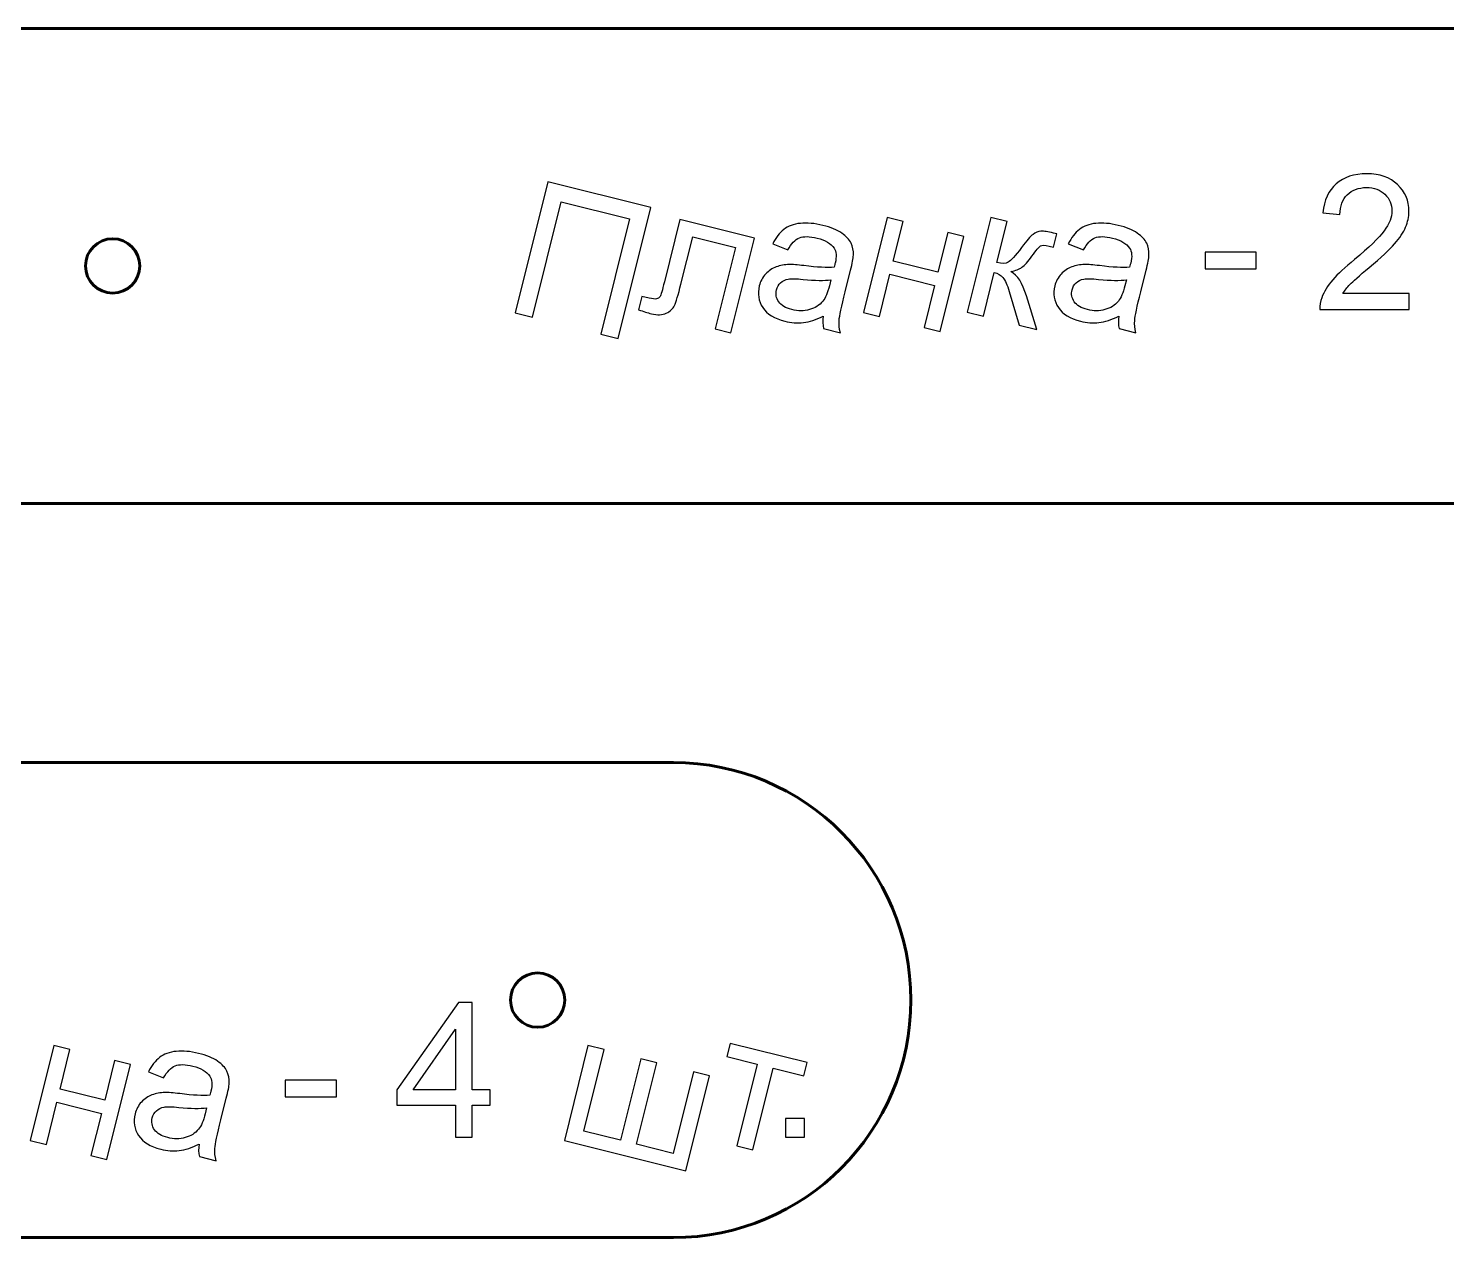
# Model space of a CAD drawing. Header units: centimetres. Extents: x 259 to 610, y 357 to 1252.
# Drawn here: x 298.74 to 319.64, y 814.17 to 831.99 of the extents above; entities that cross this region are included whole.
import ezdxf

# ---------------------------------------------------------------- set-up
doc = ezdxf.new("R2010")
doc.units = ezdxf.units.CM
doc.header["$MEASUREMENT"] = 0
doc.layers.add('layer 1', color=7, linetype='Continuous')

msp = doc.modelspace()

# ---------------------------------------------------------------- linework, layer by layer
at = {"layer": 'layer 1', "color": 5, "lineweight": 60}
for points in [[(391.97839, 831.98776), (391.97839, 831.98776), (281.9784, 831.98776), (281.9784, 831.98776)], [(281.9784, 824.98776), (281.9784, 824.98776), (391.97839, 824.98776), (391.97839, 824.98776)], [(308.24116, 821.16905), (308.24116, 821.16905), (281.24116, 821.16905), (281.24116, 821.16905)], [(281.24116, 814.16905), (281.24116, 814.16905), (308.24116, 814.16905), (308.24116, 814.16905)]]:
    msp.add_open_spline(points, degree=3, dxfattribs=at)
at = {"layer": 'layer 1'}
for points, knots in [([(306.39165, 829.72405), (306.39165, 829.72405), (307.90878, 829.34581), (307.90878, 829.34581), (307.90878, 829.34581), (307.90878, 829.34581), (307.42777, 827.4171), (307.42777, 827.4171), (307.42777, 827.4171), (307.42777, 827.4171), (307.17128, 827.48099), (307.17128, 827.48099), (307.17128, 827.48099), (307.17128, 827.48099), (307.59536, 829.18192), (307.59536, 829.18192), (307.59536, 829.18192), (307.59536, 829.18192), (306.59026, 829.43285), (306.59026, 829.43285), (306.59026, 829.43285), (306.59026, 829.43285), (306.16619, 827.73146), (306.16619, 827.73146), (306.16619, 827.73146), (306.16619, 827.73146), (305.9111, 827.79534), (305.9111, 827.79534), (305.9111, 827.79534), (305.9111, 827.79534), (306.39165, 829.72405), (306.39165, 829.72405)], [0, 0, 0, 0, 0.11111111, 0.11111111, 0.11111111, 0.11111111, 0.22222222, 0.22222222, 0.22222222, 0.22222222, 0.33333333, 0.33333333, 0.33333333, 0.33333333, 0.44444444, 0.44444444, 0.44444444, 0.44444444, 0.55555556, 0.55555556, 0.55555556, 0.55555556, 0.66666667, 0.66666667, 0.66666667, 0.66666667, 0.77777778, 0.77777778, 0.77777778, 0.77777778, 1, 1, 1, 1]), ([(319.08379, 828.08099), (319.08379, 828.08099), (319.08379, 827.84766), (319.08379, 827.84766), (319.08379, 827.84766), (319.08379, 827.84766), (317.76713, 827.84766), (317.76713, 827.84766), (317.76713, 827.84766), (317.76527, 827.90646), (317.775, 827.96294), (317.79583, 828.01757), (317.79583, 828.01757), (317.82963, 828.10692), (317.88379, 828.19535), (317.95833, 828.28192), (317.95833, 828.28192), (318.03287, 828.36849), (318.13935, 828.46849), (318.27777, 828.58192), (318.27777, 828.58192), (318.49305, 828.75923), (318.63935, 828.89951), (318.71574, 829.00322), (318.71574, 829.00322), (318.79259, 829.10692), (318.83102, 829.20507), (318.83102, 829.29766), (318.83102, 829.29766), (318.83102, 829.39442), (318.79629, 829.4759), (318.72685, 829.54257), (318.72685, 829.54257), (318.6574, 829.60877), (318.56666, 829.64211), (318.45509, 829.64211), (318.45509, 829.64211), (318.33703, 829.64211), (318.24259, 829.60692), (318.17176, 829.53655), (318.17176, 829.53655), (318.10092, 829.46664), (318.06527, 829.36942), (318.06435, 829.24488), (318.06435, 829.24488), (318.06435, 829.24488), (317.81435, 829.26988), (317.81435, 829.26988), (317.81435, 829.26988), (317.83148, 829.45692), (317.89629, 829.59951), (318.00833, 829.69766), (318.00833, 829.69766), (318.12083, 829.79581), (318.27129, 829.84488), (318.46064, 829.84488), (318.46064, 829.84488), (318.65139, 829.84488), (318.80277, 829.79211), (318.91389, 829.68609), (318.91389, 829.68609), (319.02546, 829.58007), (319.08102, 829.44859), (319.08102, 829.29211), (319.08102, 829.29211), (319.08102, 829.21248), (319.06481, 829.13424), (319.03194, 829.05738), (319.03194, 829.05738), (318.99953, 828.98007), (318.94537, 828.89905), (318.8699, 828.81386), (318.8699, 828.81386), (318.79398, 828.72914), (318.66852, 828.61201), (318.49352, 828.46386), (318.49352, 828.46386), (318.34676, 828.34072), (318.25231, 828.25738), (318.21064, 828.2134), (318.21064, 828.2134), (318.16898, 828.16942), (318.13472, 828.12544), (318.1074, 828.08099), (318.1074, 828.08099), (318.1074, 828.08099), (319.08379, 828.08099), (319.08379, 828.08099)], [0, 0, 0, 0, 0.04347826, 0.04347826, 0.04347826, 0.04347826, 0.08695652, 0.08695652, 0.08695652, 0.08695652, 0.13043478, 0.13043478, 0.13043478, 0.13043478, 0.17391304, 0.17391304, 0.17391304, 0.17391304, 0.2173913, 0.2173913, 0.2173913, 0.2173913, 0.26086957, 0.26086957, 0.26086957, 0.26086957, 0.30434783, 0.30434783, 0.30434783, 0.30434783, 0.34782609, 0.34782609, 0.34782609, 0.34782609, 0.39130435, 0.39130435, 0.39130435, 0.39130435, 0.43478261, 0.43478261, 0.43478261, 0.43478261, 0.47826087, 0.47826087, 0.47826087, 0.47826087, 0.52173913, 0.52173913, 0.52173913, 0.52173913, 0.56521739, 0.56521739, 0.56521739, 0.56521739, 0.60869565, 0.60869565, 0.60869565, 0.60869565, 0.65217391, 0.65217391, 0.65217391, 0.65217391, 0.69565217, 0.69565217, 0.69565217, 0.69565217, 0.73913043, 0.73913043, 0.73913043, 0.73913043, 0.7826087, 0.7826087, 0.7826087, 0.7826087, 0.82608696, 0.82608696, 0.82608696, 0.82608696, 0.86956522, 0.86956522, 0.86956522, 0.86956522, 0.91304348, 0.91304348, 0.91304348, 0.91304348, 1, 1, 1, 1]), ([(308.33887, 829.17174), (308.33887, 829.17174), (309.43887, 828.89766), (309.43887, 828.89766), (309.43887, 828.89766), (309.43887, 828.89766), (309.09027, 827.50043), (309.09027, 827.50043), (309.09027, 827.50043), (309.09027, 827.50043), (308.85509, 827.55877), (308.85509, 827.55877), (308.85509, 827.55877), (308.85509, 827.55877), (309.15461, 828.76016), (309.15461, 828.76016), (309.15461, 828.76016), (309.15461, 828.76016), (308.52684, 828.91664), (308.52684, 828.91664), (308.52684, 828.91664), (308.52684, 828.91664), (308.35323, 828.22081), (308.35323, 828.22081), (308.35323, 828.22081), (308.31295, 828.05831), (308.281, 827.95275), (308.25739, 827.90368), (308.25739, 827.90368), (308.23425, 827.8546), (308.19397, 827.81664), (308.13702, 827.78979), (308.13702, 827.78979), (308.08008, 827.76294), (308.00693, 827.76063), (307.91712, 827.78284), (307.91712, 827.78284), (307.86203, 827.79673), (307.79906, 827.81618), (307.72915, 827.84118), (307.72915, 827.84118), (307.72915, 827.84118), (307.77823, 828.0384), (307.77823, 828.0384), (307.77823, 828.0384), (307.77823, 828.0384), (307.88239, 828.01248), (307.88239, 828.01248), (307.88239, 828.01248), (307.93147, 828.00044), (307.96758, 827.99673), (307.99119, 828.00137), (307.99119, 828.00137), (308.0148, 828.00645), (308.03286, 828.01896), (308.04536, 828.03886), (308.04536, 828.03886), (308.05786, 828.05924), (308.07915, 828.1296), (308.10925, 828.2509), (308.10925, 828.2509), (308.10925, 828.2509), (308.33887, 829.17174), (308.33887, 829.17174)], [0, 0, 0, 0, 0.05882353, 0.05882353, 0.05882353, 0.05882353, 0.11764706, 0.11764706, 0.11764706, 0.11764706, 0.17647059, 0.17647059, 0.17647059, 0.17647059, 0.23529412, 0.23529412, 0.23529412, 0.23529412, 0.29411765, 0.29411765, 0.29411765, 0.29411765, 0.35294118, 0.35294118, 0.35294118, 0.35294118, 0.41176471, 0.41176471, 0.41176471, 0.41176471, 0.47058824, 0.47058824, 0.47058824, 0.47058824, 0.52941176, 0.52941176, 0.52941176, 0.52941176, 0.58823529, 0.58823529, 0.58823529, 0.58823529, 0.64705882, 0.64705882, 0.64705882, 0.64705882, 0.70588235, 0.70588235, 0.70588235, 0.70588235, 0.76470588, 0.76470588, 0.76470588, 0.76470588, 0.82352941, 0.82352941, 0.82352941, 0.82352941, 0.88235294, 0.88235294, 0.88235294, 0.88235294, 1, 1, 1, 1]), ([(310.45045, 827.74858), (310.34397, 827.6958), (310.24675, 827.66433), (310.15786, 827.65368), (310.15786, 827.65368), (310.06897, 827.64303), (309.97822, 827.64951), (309.88517, 827.67266), (309.88517, 827.67266), (309.73147, 827.71109), (309.62313, 827.77776), (309.55925, 827.87359), (309.55925, 827.87359), (309.49535, 827.96896), (309.47822, 828.07498), (309.50739, 828.19164), (309.50739, 828.19164), (309.52453, 828.26016), (309.55554, 828.31895), (309.60091, 828.36757), (309.60091, 828.36757), (309.64581, 828.41618), (309.69813, 828.45182), (309.75693, 828.47312), (309.75693, 828.47312), (309.81572, 828.49489), (309.87915, 828.50645), (309.94674, 828.50831), (309.94674, 828.50831), (309.99628, 828.50923), (310.06943, 828.50321), (310.16619, 828.49164), (310.16619, 828.49164), (310.36294, 828.46664), (310.51064, 828.45877), (310.60878, 828.46757), (310.60878, 828.46757), (310.61758, 828.49998), (310.62313, 828.52034), (310.62545, 828.52914), (310.62545, 828.52914), (310.64952, 828.6259), (310.64397, 828.69951), (310.60924, 828.74997), (310.60924, 828.74997), (310.56202, 828.81849), (310.47868, 828.86757), (310.35971, 828.89719), (310.35971, 828.89719), (310.24813, 828.92497), (310.1611, 828.92637), (310.09813, 828.90044), (310.09813, 828.90044), (310.03563, 828.87451), (309.97915, 828.81525), (309.92869, 828.72266), (309.92869, 828.72266), (309.92869, 828.72266), (309.70507, 828.81155), (309.70507, 828.81155), (309.70507, 828.81155), (309.75091, 828.90553), (309.80554, 828.97729), (309.86897, 829.0259), (309.86897, 829.0259), (309.93239, 829.07497), (310.01387, 829.10461), (310.11341, 829.11479), (310.11341, 829.11479), (310.21249, 829.12497), (310.32267, 829.11479), (310.44258, 829.08469), (310.44258, 829.08469), (310.56202, 829.05507), (310.65554, 829.01711), (310.72267, 828.97035), (310.72267, 828.97035), (310.79026, 828.92359), (310.83656, 828.87451), (310.86109, 828.82359), (310.86109, 828.82359), (310.88563, 828.7722), (310.89674, 828.71248), (310.89443, 828.64396), (310.89443, 828.64396), (310.89211, 828.60137), (310.87822, 828.52775), (310.85184, 828.42266), (310.85184, 828.42266), (310.85184, 828.42266), (310.77313, 828.10692), (310.77313, 828.10692), (310.77313, 828.10692), (310.71804, 827.88654), (310.68841, 827.74628), (310.68425, 827.68516), (310.68425, 827.68516), (310.67962, 827.62451), (310.68564, 827.56341), (310.7023, 827.50275), (310.7023, 827.50275), (310.7023, 827.50275), (310.45462, 827.56433), (310.45462, 827.56433), (310.45462, 827.56433), (310.44258, 827.61942), (310.44119, 827.68099), (310.45045, 827.74858)], [0, 0, 0, 0, 0.03571429, 0.03571429, 0.03571429, 0.03571429, 0.07142857, 0.07142857, 0.07142857, 0.07142857, 0.10714286, 0.10714286, 0.10714286, 0.10714286, 0.14285714, 0.14285714, 0.14285714, 0.14285714, 0.17857143, 0.17857143, 0.17857143, 0.17857143, 0.21428571, 0.21428571, 0.21428571, 0.21428571, 0.25, 0.25, 0.25, 0.25, 0.28571429, 0.28571429, 0.28571429, 0.28571429, 0.32142857, 0.32142857, 0.32142857, 0.32142857, 0.35714286, 0.35714286, 0.35714286, 0.35714286, 0.39285714, 0.39285714, 0.39285714, 0.39285714, 0.42857143, 0.42857143, 0.42857143, 0.42857143, 0.46428571, 0.46428571, 0.46428571, 0.46428571, 0.5, 0.5, 0.5, 0.5, 0.53571429, 0.53571429, 0.53571429, 0.53571429, 0.57142857, 0.57142857, 0.57142857, 0.57142857, 0.60714286, 0.60714286, 0.60714286, 0.60714286, 0.64285714, 0.64285714, 0.64285714, 0.64285714, 0.67857143, 0.67857143, 0.67857143, 0.67857143, 0.71428571, 0.71428571, 0.71428571, 0.71428571, 0.75, 0.75, 0.75, 0.75, 0.78571429, 0.78571429, 0.78571429, 0.78571429, 0.82142857, 0.82142857, 0.82142857, 0.82142857, 0.85714286, 0.85714286, 0.85714286, 0.85714286, 0.89285714, 0.89285714, 0.89285714, 0.89285714, 0.92857143, 0.92857143, 0.92857143, 0.92857143, 1, 1, 1, 1]), ([(311.39026, 829.20044), (311.39026, 829.20044), (311.62684, 829.14118), (311.62684, 829.14118), (311.62684, 829.14118), (311.62684, 829.14118), (311.48193, 828.55969), (311.48193, 828.55969), (311.48193, 828.55969), (311.48193, 828.55969), (312.13842, 828.39581), (312.13842, 828.39581), (312.13842, 828.39581), (312.13842, 828.39581), (312.28379, 828.97776), (312.28379, 828.97776), (312.28379, 828.97776), (312.28379, 828.97776), (312.52036, 828.91849), (312.52036, 828.91849), (312.52036, 828.91849), (312.52036, 828.91849), (312.17221, 827.52127), (312.17221, 827.52127), (312.17221, 827.52127), (312.17221, 827.52127), (311.93517, 827.58007), (311.93517, 827.58007), (311.93517, 827.58007), (311.93517, 827.58007), (312.0898, 828.19997), (312.0898, 828.19997), (312.0898, 828.19997), (312.0898, 828.19997), (311.43332, 828.36387), (311.43332, 828.36387), (311.43332, 828.36387), (311.43332, 828.36387), (311.27869, 827.74395), (311.27869, 827.74395), (311.27869, 827.74395), (311.27869, 827.74395), (311.04212, 827.80321), (311.04212, 827.80321), (311.04212, 827.80321), (311.04212, 827.80321), (311.39026, 829.20044), (311.39026, 829.20044)], [0, 0, 0, 0, 0.07692308, 0.07692308, 0.07692308, 0.07692308, 0.15384615, 0.15384615, 0.15384615, 0.15384615, 0.23076923, 0.23076923, 0.23076923, 0.23076923, 0.30769231, 0.30769231, 0.30769231, 0.30769231, 0.38461538, 0.38461538, 0.38461538, 0.38461538, 0.46153846, 0.46153846, 0.46153846, 0.46153846, 0.53846154, 0.53846154, 0.53846154, 0.53846154, 0.61538462, 0.61538462, 0.61538462, 0.61538462, 0.69230769, 0.69230769, 0.69230769, 0.69230769, 0.76923077, 0.76923077, 0.76923077, 0.76923077, 0.84615385, 0.84615385, 0.84615385, 0.84615385, 1, 1, 1, 1]), ([(312.92129, 829.2009), (312.92129, 829.2009), (313.15833, 829.14211), (313.15833, 829.14211), (313.15833, 829.14211), (313.15833, 829.14211), (313.00787, 828.53794), (313.00787, 828.53794), (313.00787, 828.53794), (313.08286, 828.51895), (313.13934, 828.52034), (313.17684, 828.54164), (313.17684, 828.54164), (313.21434, 828.5634), (313.28009, 828.63654), (313.37361, 828.76109), (313.37361, 828.76109), (313.44767, 828.86016), (313.50323, 828.92359), (313.5412, 828.95137), (313.5412, 828.95137), (313.5787, 828.97914), (313.61805, 828.99443), (313.65879, 828.99767), (313.65879, 828.99767), (313.69953, 829.00044), (313.76157, 828.99164), (313.8449, 828.97081), (313.8449, 828.97081), (313.8449, 828.97081), (313.89258, 828.95877), (313.89258, 828.95877), (313.89258, 828.95877), (313.89258, 828.95877), (313.84351, 828.76293), (313.84351, 828.76293), (313.84351, 828.76293), (313.84351, 828.76293), (313.77823, 828.78053), (313.77823, 828.78053), (313.77823, 828.78053), (313.71573, 828.79627), (313.6736, 828.79673), (313.65138, 828.78285), (313.65138, 828.78285), (313.62823, 828.76803), (313.58564, 828.71757), (313.52406, 828.63146), (313.52406, 828.63146), (313.46574, 828.54905), (313.41713, 828.49442), (313.37823, 828.46664), (313.37823, 828.46664), (313.33981, 828.43886), (313.28564, 828.41849), (313.21619, 828.40507), (313.21619, 828.40507), (313.3111, 828.35229), (313.38749, 828.23285), (313.44536, 828.0458), (313.44536, 828.0458), (313.44536, 828.0458), (313.59675, 827.54859), (313.59675, 827.54859), (313.59675, 827.54859), (313.59675, 827.54859), (313.3361, 827.6134), (313.3361, 827.6134), (313.3361, 827.6134), (313.3361, 827.6134), (313.19166, 828.10923), (313.19166, 828.10923), (313.19166, 828.10923), (313.16156, 828.20924), (313.13055, 828.27775), (313.09861, 828.31479), (313.09861, 828.31479), (313.06712, 828.35183), (313.02453, 828.37729), (312.97082, 828.39072), (312.97082, 828.39072), (312.97082, 828.39072), (312.80971, 827.74488), (312.80971, 827.74488), (312.80971, 827.74488), (312.80971, 827.74488), (312.57314, 827.80368), (312.57314, 827.80368), (312.57314, 827.80368), (312.57314, 827.80368), (312.92129, 829.2009), (312.92129, 829.2009)], [0, 0, 0, 0, 0.04166667, 0.04166667, 0.04166667, 0.04166667, 0.08333333, 0.08333333, 0.08333333, 0.08333333, 0.125, 0.125, 0.125, 0.125, 0.16666667, 0.16666667, 0.16666667, 0.16666667, 0.20833333, 0.20833333, 0.20833333, 0.20833333, 0.25, 0.25, 0.25, 0.25, 0.29166667, 0.29166667, 0.29166667, 0.29166667, 0.33333333, 0.33333333, 0.33333333, 0.33333333, 0.375, 0.375, 0.375, 0.375, 0.41666667, 0.41666667, 0.41666667, 0.41666667, 0.45833333, 0.45833333, 0.45833333, 0.45833333, 0.5, 0.5, 0.5, 0.5, 0.54166667, 0.54166667, 0.54166667, 0.54166667, 0.58333333, 0.58333333, 0.58333333, 0.58333333, 0.625, 0.625, 0.625, 0.625, 0.66666667, 0.66666667, 0.66666667, 0.66666667, 0.70833333, 0.70833333, 0.70833333, 0.70833333, 0.75, 0.75, 0.75, 0.75, 0.79166667, 0.79166667, 0.79166667, 0.79166667, 0.83333333, 0.83333333, 0.83333333, 0.83333333, 0.875, 0.875, 0.875, 0.875, 0.91666667, 0.91666667, 0.91666667, 0.91666667, 1, 1, 1, 1]), ([(314.80555, 827.74858), (314.69907, 827.6958), (314.60185, 827.66433), (314.51296, 827.65368), (314.51296, 827.65368), (314.42407, 827.64303), (314.33332, 827.64951), (314.24027, 827.67266), (314.24027, 827.67266), (314.08657, 827.71109), (313.97823, 827.77776), (313.91435, 827.87359), (313.91435, 827.87359), (313.85045, 827.96896), (313.83332, 828.07498), (313.86249, 828.19164), (313.86249, 828.19164), (313.87963, 828.26016), (313.91064, 828.31895), (313.95601, 828.36757), (313.95601, 828.36757), (314.00091, 828.41618), (314.05323, 828.45182), (314.11203, 828.47312), (314.11203, 828.47312), (314.17082, 828.49489), (314.23425, 828.50645), (314.30184, 828.50831), (314.30184, 828.50831), (314.35138, 828.50923), (314.42453, 828.50321), (314.52129, 828.49164), (314.52129, 828.49164), (314.71804, 828.46664), (314.86574, 828.45877), (314.96388, 828.46757), (314.96388, 828.46757), (314.97268, 828.49998), (314.97823, 828.52034), (314.98055, 828.52914), (314.98055, 828.52914), (315.00462, 828.6259), (314.99907, 828.69951), (314.96434, 828.74997), (314.96434, 828.74997), (314.91712, 828.81849), (314.83378, 828.86757), (314.71481, 828.89719), (314.71481, 828.89719), (314.60323, 828.92497), (314.5162, 828.92637), (314.45323, 828.90044), (314.45323, 828.90044), (314.39073, 828.87451), (314.33425, 828.81525), (314.28379, 828.72266), (314.28379, 828.72266), (314.28379, 828.72266), (314.06017, 828.81155), (314.06017, 828.81155), (314.06017, 828.81155), (314.10601, 828.90553), (314.16064, 828.97729), (314.22407, 829.0259), (314.22407, 829.0259), (314.28749, 829.07497), (314.36897, 829.10461), (314.46851, 829.11479), (314.46851, 829.11479), (314.56759, 829.12497), (314.67777, 829.11479), (314.79768, 829.08469), (314.79768, 829.08469), (314.91712, 829.05507), (315.01064, 829.01711), (315.07777, 828.97035), (315.07777, 828.97035), (315.14536, 828.92359), (315.19166, 828.87451), (315.21619, 828.82359), (315.21619, 828.82359), (315.24073, 828.7722), (315.25184, 828.71248), (315.24953, 828.64396), (315.24953, 828.64396), (315.24721, 828.60137), (315.23332, 828.52775), (315.20694, 828.42266), (315.20694, 828.42266), (315.20694, 828.42266), (315.12823, 828.10692), (315.12823, 828.10692), (315.12823, 828.10692), (315.07314, 827.88654), (315.04351, 827.74628), (315.03935, 827.68516), (315.03935, 827.68516), (315.03472, 827.62451), (315.04074, 827.56341), (315.0574, 827.50275), (315.0574, 827.50275), (315.0574, 827.50275), (314.80972, 827.56433), (314.80972, 827.56433), (314.80972, 827.56433), (314.79768, 827.61942), (314.79629, 827.68099), (314.80555, 827.74858)], [0, 0, 0, 0, 0.03571429, 0.03571429, 0.03571429, 0.03571429, 0.07142857, 0.07142857, 0.07142857, 0.07142857, 0.10714286, 0.10714286, 0.10714286, 0.10714286, 0.14285714, 0.14285714, 0.14285714, 0.14285714, 0.17857143, 0.17857143, 0.17857143, 0.17857143, 0.21428571, 0.21428571, 0.21428571, 0.21428571, 0.25, 0.25, 0.25, 0.25, 0.28571429, 0.28571429, 0.28571429, 0.28571429, 0.32142857, 0.32142857, 0.32142857, 0.32142857, 0.35714286, 0.35714286, 0.35714286, 0.35714286, 0.39285714, 0.39285714, 0.39285714, 0.39285714, 0.42857143, 0.42857143, 0.42857143, 0.42857143, 0.46428571, 0.46428571, 0.46428571, 0.46428571, 0.5, 0.5, 0.5, 0.5, 0.53571429, 0.53571429, 0.53571429, 0.53571429, 0.57142857, 0.57142857, 0.57142857, 0.57142857, 0.60714286, 0.60714286, 0.60714286, 0.60714286, 0.64285714, 0.64285714, 0.64285714, 0.64285714, 0.67857143, 0.67857143, 0.67857143, 0.67857143, 0.71428571, 0.71428571, 0.71428571, 0.71428571, 0.75, 0.75, 0.75, 0.75, 0.78571429, 0.78571429, 0.78571429, 0.78571429, 0.82142857, 0.82142857, 0.82142857, 0.82142857, 0.85714286, 0.85714286, 0.85714286, 0.85714286, 0.89285714, 0.89285714, 0.89285714, 0.89285714, 0.92857143, 0.92857143, 0.92857143, 0.92857143, 1, 1, 1, 1]), ([(316.07592, 828.44488), (316.07592, 828.44488), (316.07592, 828.68933), (316.07592, 828.68933), (316.07592, 828.68933), (316.07592, 828.68933), (316.83148, 828.68933), (316.83148, 828.68933), (316.83148, 828.68933), (316.83148, 828.68933), (316.83148, 828.44488), (316.83148, 828.44488), (316.83148, 828.44488), (316.83148, 828.44488), (316.07592, 828.44488), (316.07592, 828.44488)], [0, 0, 0, 0, 0.2, 0.2, 0.2, 0.2, 0.4, 0.4, 0.4, 0.4, 0.6, 0.6, 0.6, 0.6, 1, 1, 1, 1]), ([(310.56248, 828.28238), (310.46757, 828.26849), (310.33146, 828.27081), (310.15323, 828.28933), (310.15323, 828.28933), (310.05277, 828.29952), (309.97961, 828.3009), (309.93517, 828.2935), (309.93517, 828.2935), (309.89026, 828.28609), (309.85276, 828.26804), (309.82221, 828.23979), (309.82221, 828.23979), (309.79212, 828.21155), (309.77174, 828.17683), (309.76156, 828.13516), (309.76156, 828.13516), (309.74582, 828.0722), (309.75646, 828.01386), (309.79397, 827.9597), (309.79397, 827.9597), (309.83101, 827.90553), (309.89582, 827.8671), (309.98794, 827.84396), (309.98794, 827.84396), (310.07915, 827.82127), (310.16526, 827.82127), (310.24628, 827.84349), (310.24628, 827.84349), (310.3273, 827.86571), (310.39304, 827.90692), (310.4435, 827.96803), (310.4435, 827.96803), (310.48239, 828.01526), (310.5148, 828.09118), (310.54072, 828.19534), (310.54072, 828.19534), (310.54072, 828.19534), (310.56248, 828.28238), (310.56248, 828.28238)], [0, 0, 0, 0, 0.09090909, 0.09090909, 0.09090909, 0.09090909, 0.18181818, 0.18181818, 0.18181818, 0.18181818, 0.27272727, 0.27272727, 0.27272727, 0.27272727, 0.36363636, 0.36363636, 0.36363636, 0.36363636, 0.45454545, 0.45454545, 0.45454545, 0.45454545, 0.54545455, 0.54545455, 0.54545455, 0.54545455, 0.63636364, 0.63636364, 0.63636364, 0.63636364, 0.72727273, 0.72727273, 0.72727273, 0.72727273, 0.81818182, 0.81818182, 0.81818182, 0.81818182, 1, 1, 1, 1]), ([(314.91758, 828.28238), (314.82267, 828.26849), (314.68656, 828.27081), (314.50833, 828.28933), (314.50833, 828.28933), (314.40787, 828.29952), (314.33471, 828.3009), (314.29027, 828.2935), (314.29027, 828.2935), (314.24536, 828.28609), (314.20786, 828.26804), (314.17731, 828.23979), (314.17731, 828.23979), (314.14722, 828.21155), (314.12684, 828.17683), (314.11666, 828.13516), (314.11666, 828.13516), (314.10092, 828.0722), (314.11156, 828.01386), (314.14907, 827.9597), (314.14907, 827.9597), (314.18611, 827.90553), (314.25092, 827.8671), (314.34304, 827.84396), (314.34304, 827.84396), (314.43425, 827.82127), (314.52036, 827.82127), (314.60138, 827.84349), (314.60138, 827.84349), (314.6824, 827.86571), (314.74814, 827.90692), (314.7986, 827.96803), (314.7986, 827.96803), (314.83749, 828.01526), (314.8699, 828.09118), (314.89582, 828.19534), (314.89582, 828.19534), (314.89582, 828.19534), (314.91758, 828.28238), (314.91758, 828.28238)], [0, 0, 0, 0, 0.09090909, 0.09090909, 0.09090909, 0.09090909, 0.18181818, 0.18181818, 0.18181818, 0.18181818, 0.27272727, 0.27272727, 0.27272727, 0.27272727, 0.36363636, 0.36363636, 0.36363636, 0.36363636, 0.45454545, 0.45454545, 0.45454545, 0.45454545, 0.54545455, 0.54545455, 0.54545455, 0.54545455, 0.63636364, 0.63636364, 0.63636364, 0.63636364, 0.72727273, 0.72727273, 0.72727273, 0.72727273, 0.81818182, 0.81818182, 0.81818182, 0.81818182, 1, 1, 1, 1]), ([(305.03015, 815.64698), (305.03015, 815.64698), (305.03015, 816.12198), (305.03015, 816.12198), (305.03015, 816.12198), (305.03015, 816.12198), (304.16626, 816.12198), (304.16626, 816.12198), (304.16626, 816.12198), (304.16626, 816.12198), (304.16626, 816.34698), (304.16626, 816.34698), (304.16626, 816.34698), (304.16626, 816.34698), (305.0746, 817.63587), (305.0746, 817.63587), (305.0746, 817.63587), (305.0746, 817.63587), (305.2746, 817.63587), (305.2746, 817.63587), (305.2746, 817.63587), (305.2746, 817.63587), (305.2746, 816.34698), (305.2746, 816.34698), (305.2746, 816.34698), (305.2746, 816.34698), (305.54404, 816.34698), (305.54404, 816.34698), (305.54404, 816.34698), (305.54404, 816.34698), (305.54404, 816.12198), (305.54404, 816.12198), (305.54404, 816.12198), (305.54404, 816.12198), (305.2746, 816.12198), (305.2746, 816.12198), (305.2746, 816.12198), (305.2746, 816.12198), (305.2746, 815.64698), (305.2746, 815.64698), (305.2746, 815.64698), (305.2746, 815.64698), (305.03015, 815.64698), (305.03015, 815.64698)], [0, 0, 0, 0, 0.08333333, 0.08333333, 0.08333333, 0.08333333, 0.16666667, 0.16666667, 0.16666667, 0.16666667, 0.25, 0.25, 0.25, 0.25, 0.33333333, 0.33333333, 0.33333333, 0.33333333, 0.41666667, 0.41666667, 0.41666667, 0.41666667, 0.5, 0.5, 0.5, 0.5, 0.58333333, 0.58333333, 0.58333333, 0.58333333, 0.66666667, 0.66666667, 0.66666667, 0.66666667, 0.75, 0.75, 0.75, 0.75, 0.83333333, 0.83333333, 0.83333333, 0.83333333, 1, 1, 1, 1]), ([(305.03015, 816.34698), (305.03015, 816.34698), (305.03015, 817.24189), (305.03015, 817.24189), (305.03015, 817.24189), (305.03015, 817.24189), (304.40654, 816.34698), (304.40654, 816.34698), (304.40654, 816.34698), (304.40654, 816.34698), (305.03015, 816.34698), (305.03015, 816.34698)], [0, 0, 0, 0, 0.25, 0.25, 0.25, 0.25, 0.5, 0.5, 0.5, 0.5, 1, 1, 1, 1]), ([(299.11301, 816.99976), (299.11301, 816.99976), (299.34959, 816.9405), (299.34959, 816.9405), (299.34959, 816.9405), (299.34959, 816.9405), (299.20468, 816.35901), (299.20468, 816.35901), (299.20468, 816.35901), (299.20468, 816.35901), (299.86117, 816.19513), (299.86117, 816.19513), (299.86117, 816.19513), (299.86117, 816.19513), (300.00654, 816.77708), (300.00654, 816.77708), (300.00654, 816.77708), (300.00654, 816.77708), (300.24311, 816.71781), (300.24311, 816.71781), (300.24311, 816.71781), (300.24311, 816.71781), (299.89496, 815.32059), (299.89496, 815.32059), (299.89496, 815.32059), (299.89496, 815.32059), (299.65792, 815.37939), (299.65792, 815.37939), (299.65792, 815.37939), (299.65792, 815.37939), (299.81255, 815.99929), (299.81255, 815.99929), (299.81255, 815.99929), (299.81255, 815.99929), (299.15607, 816.16319), (299.15607, 816.16319), (299.15607, 816.16319), (299.15607, 816.16319), (299.00144, 815.54327), (299.00144, 815.54327), (299.00144, 815.54327), (299.00144, 815.54327), (298.76487, 815.60253), (298.76487, 815.60253), (298.76487, 815.60253), (298.76487, 815.60253), (299.11301, 816.99976), (299.11301, 816.99976)], [0, 0, 0, 0, 0.07692308, 0.07692308, 0.07692308, 0.07692308, 0.15384615, 0.15384615, 0.15384615, 0.15384615, 0.23076923, 0.23076923, 0.23076923, 0.23076923, 0.30769231, 0.30769231, 0.30769231, 0.30769231, 0.38461538, 0.38461538, 0.38461538, 0.38461538, 0.46153846, 0.46153846, 0.46153846, 0.46153846, 0.53846154, 0.53846154, 0.53846154, 0.53846154, 0.61538462, 0.61538462, 0.61538462, 0.61538462, 0.69230769, 0.69230769, 0.69230769, 0.69230769, 0.76923077, 0.76923077, 0.76923077, 0.76923077, 0.84615385, 0.84615385, 0.84615385, 0.84615385, 1, 1, 1, 1]), ([(306.9834, 816.99791), (306.9834, 816.99791), (307.22043, 816.93911), (307.22043, 816.93911), (307.22043, 816.93911), (307.22043, 816.93911), (306.92089, 815.73772), (306.92089, 815.73772), (306.92089, 815.73772), (306.92089, 815.73772), (307.46025, 815.603), (307.46025, 815.603), (307.46025, 815.603), (307.46025, 815.603), (307.75979, 816.80439), (307.75979, 816.80439), (307.75979, 816.80439), (307.75979, 816.80439), (307.99636, 816.74559), (307.99636, 816.74559), (307.99636, 816.74559), (307.99636, 816.74559), (307.69682, 815.54421), (307.69682, 815.54421), (307.69682, 815.54421), (307.69682, 815.54421), (308.23756, 815.40948), (308.23756, 815.40948), (308.23756, 815.40948), (308.23756, 815.40948), (308.5371, 816.61041), (308.5371, 816.61041), (308.5371, 816.61041), (308.5371, 816.61041), (308.77275, 816.55207), (308.77275, 816.55207), (308.77275, 816.55207), (308.77275, 816.55207), (308.4246, 815.15439), (308.4246, 815.15439), (308.4246, 815.15439), (308.4246, 815.15439), (306.63524, 815.60068), (306.63524, 815.60068), (306.63524, 815.60068), (306.63524, 815.60068), (306.9834, 816.99791), (306.9834, 816.99791)], [0, 0, 0, 0, 0.07692308, 0.07692308, 0.07692308, 0.07692308, 0.15384615, 0.15384615, 0.15384615, 0.15384615, 0.23076923, 0.23076923, 0.23076923, 0.23076923, 0.30769231, 0.30769231, 0.30769231, 0.30769231, 0.38461538, 0.38461538, 0.38461538, 0.38461538, 0.46153846, 0.46153846, 0.46153846, 0.46153846, 0.53846154, 0.53846154, 0.53846154, 0.53846154, 0.61538462, 0.61538462, 0.61538462, 0.61538462, 0.69230769, 0.69230769, 0.69230769, 0.69230769, 0.76923077, 0.76923077, 0.76923077, 0.76923077, 0.84615385, 0.84615385, 0.84615385, 0.84615385, 1, 1, 1, 1]), ([(309.07599, 817.0317), (309.07599, 817.0317), (310.21163, 816.74883), (310.21163, 816.74883), (310.21163, 816.74883), (310.21163, 816.74883), (310.16257, 816.55253), (310.16257, 816.55253), (310.16257, 816.55253), (310.16257, 816.55253), (309.71256, 816.66457), (309.71256, 816.66457), (309.71256, 816.66457), (309.71256, 816.66457), (309.41349, 815.46364), (309.41349, 815.46364), (309.41349, 815.46364), (309.41349, 815.46364), (309.17784, 815.52244), (309.17784, 815.52244), (309.17784, 815.52244), (309.17784, 815.52244), (309.47738, 816.72337), (309.47738, 816.72337), (309.47738, 816.72337), (309.47738, 816.72337), (309.02738, 816.83587), (309.02738, 816.83587), (309.02738, 816.83587), (309.02738, 816.83587), (309.07599, 817.0317), (309.07599, 817.0317)], [0, 0, 0, 0, 0.11111111, 0.11111111, 0.11111111, 0.11111111, 0.22222222, 0.22222222, 0.22222222, 0.22222222, 0.33333333, 0.33333333, 0.33333333, 0.33333333, 0.44444444, 0.44444444, 0.44444444, 0.44444444, 0.55555556, 0.55555556, 0.55555556, 0.55555556, 0.66666667, 0.66666667, 0.66666667, 0.66666667, 0.77777778, 0.77777778, 0.77777778, 0.77777778, 1, 1, 1, 1]), ([(301.25191, 815.5479), (301.14543, 815.49512), (301.04821, 815.46365), (300.95932, 815.453), (300.95932, 815.453), (300.87043, 815.44235), (300.77968, 815.44883), (300.68663, 815.47198), (300.68663, 815.47198), (300.53293, 815.51041), (300.42459, 815.57708), (300.36071, 815.67291), (300.36071, 815.67291), (300.29681, 815.76828), (300.27968, 815.8743), (300.30885, 815.99096), (300.30885, 815.99096), (300.32599, 816.05948), (300.357, 816.11827), (300.40237, 816.16689), (300.40237, 816.16689), (300.44727, 816.2155), (300.49959, 816.25114), (300.55839, 816.27244), (300.55839, 816.27244), (300.61718, 816.29421), (300.68061, 816.30577), (300.7482, 816.30763), (300.7482, 816.30763), (300.79774, 816.30855), (300.87089, 816.30253), (300.96765, 816.29096), (300.96765, 816.29096), (301.1644, 816.26596), (301.3121, 816.25809), (301.41024, 816.26689), (301.41024, 816.26689), (301.41904, 816.2993), (301.42459, 816.31966), (301.42691, 816.32846), (301.42691, 816.32846), (301.45098, 816.42522), (301.44543, 816.49883), (301.4107, 816.54929), (301.4107, 816.54929), (301.36348, 816.61781), (301.28014, 816.66689), (301.16117, 816.69651), (301.16117, 816.69651), (301.04959, 816.72429), (300.96256, 816.72569), (300.89959, 816.69976), (300.89959, 816.69976), (300.83709, 816.67383), (300.78061, 816.61457), (300.73015, 816.52198), (300.73015, 816.52198), (300.73015, 816.52198), (300.50653, 816.61087), (300.50653, 816.61087), (300.50653, 816.61087), (300.55237, 816.70485), (300.607, 816.77661), (300.67043, 816.82522), (300.67043, 816.82522), (300.73385, 816.87429), (300.81533, 816.90393), (300.91487, 816.91411), (300.91487, 816.91411), (301.01395, 816.92429), (301.12413, 816.91411), (301.24404, 816.88401), (301.24404, 816.88401), (301.36348, 816.85439), (301.457, 816.81643), (301.52413, 816.76967), (301.52413, 816.76967), (301.59172, 816.72291), (301.63802, 816.67383), (301.66255, 816.62291), (301.66255, 816.62291), (301.68709, 816.57152), (301.6982, 816.5118), (301.69589, 816.44328), (301.69589, 816.44328), (301.69357, 816.40069), (301.67968, 816.32707), (301.6533, 816.22198), (301.6533, 816.22198), (301.6533, 816.22198), (301.57459, 815.90624), (301.57459, 815.90624), (301.57459, 815.90624), (301.5195, 815.68586), (301.48987, 815.5456), (301.48571, 815.48448), (301.48571, 815.48448), (301.48108, 815.42383), (301.4871, 815.36273), (301.50376, 815.30207), (301.50376, 815.30207), (301.50376, 815.30207), (301.25608, 815.36365), (301.25608, 815.36365), (301.25608, 815.36365), (301.24404, 815.41874), (301.24265, 815.48031), (301.25191, 815.5479)], [0, 0, 0, 0, 0.03571429, 0.03571429, 0.03571429, 0.03571429, 0.07142857, 0.07142857, 0.07142857, 0.07142857, 0.10714286, 0.10714286, 0.10714286, 0.10714286, 0.14285714, 0.14285714, 0.14285714, 0.14285714, 0.17857143, 0.17857143, 0.17857143, 0.17857143, 0.21428571, 0.21428571, 0.21428571, 0.21428571, 0.25, 0.25, 0.25, 0.25, 0.28571429, 0.28571429, 0.28571429, 0.28571429, 0.32142857, 0.32142857, 0.32142857, 0.32142857, 0.35714286, 0.35714286, 0.35714286, 0.35714286, 0.39285714, 0.39285714, 0.39285714, 0.39285714, 0.42857143, 0.42857143, 0.42857143, 0.42857143, 0.46428571, 0.46428571, 0.46428571, 0.46428571, 0.5, 0.5, 0.5, 0.5, 0.53571429, 0.53571429, 0.53571429, 0.53571429, 0.57142857, 0.57142857, 0.57142857, 0.57142857, 0.60714286, 0.60714286, 0.60714286, 0.60714286, 0.64285714, 0.64285714, 0.64285714, 0.64285714, 0.67857143, 0.67857143, 0.67857143, 0.67857143, 0.71428571, 0.71428571, 0.71428571, 0.71428571, 0.75, 0.75, 0.75, 0.75, 0.78571429, 0.78571429, 0.78571429, 0.78571429, 0.82142857, 0.82142857, 0.82142857, 0.82142857, 0.85714286, 0.85714286, 0.85714286, 0.85714286, 0.89285714, 0.89285714, 0.89285714, 0.89285714, 0.92857143, 0.92857143, 0.92857143, 0.92857143, 1, 1, 1, 1]), ([(302.52228, 816.2442), (302.52228, 816.2442), (302.52228, 816.48865), (302.52228, 816.48865), (302.52228, 816.48865), (302.52228, 816.48865), (303.27784, 816.48865), (303.27784, 816.48865), (303.27784, 816.48865), (303.27784, 816.48865), (303.27784, 816.2442), (303.27784, 816.2442), (303.27784, 816.2442), (303.27784, 816.2442), (302.52228, 816.2442), (302.52228, 816.2442)], [0, 0, 0, 0, 0.2, 0.2, 0.2, 0.2, 0.4, 0.4, 0.4, 0.4, 0.6, 0.6, 0.6, 0.6, 1, 1, 1, 1]), ([(301.36394, 816.0817), (301.26903, 816.06781), (301.13292, 816.07013), (300.95469, 816.08865), (300.95469, 816.08865), (300.85423, 816.09884), (300.78107, 816.10022), (300.73663, 816.09282), (300.73663, 816.09282), (300.69172, 816.08541), (300.65422, 816.06736), (300.62367, 816.03911), (300.62367, 816.03911), (300.59358, 816.01087), (300.5732, 815.97615), (300.56302, 815.93448), (300.56302, 815.93448), (300.54728, 815.87152), (300.55792, 815.81318), (300.59543, 815.75902), (300.59543, 815.75902), (300.63247, 815.70485), (300.69728, 815.66642), (300.7894, 815.64328), (300.7894, 815.64328), (300.88061, 815.62059), (300.96672, 815.62059), (301.04774, 815.64281), (301.04774, 815.64281), (301.12876, 815.66503), (301.1945, 815.70624), (301.24496, 815.76735), (301.24496, 815.76735), (301.28385, 815.81458), (301.31626, 815.8905), (301.34218, 815.99466), (301.34218, 815.99466), (301.34218, 815.99466), (301.36394, 816.0817), (301.36394, 816.0817)], [0, 0, 0, 0, 0.09090909, 0.09090909, 0.09090909, 0.09090909, 0.18181818, 0.18181818, 0.18181818, 0.18181818, 0.27272727, 0.27272727, 0.27272727, 0.27272727, 0.36363636, 0.36363636, 0.36363636, 0.36363636, 0.45454545, 0.45454545, 0.45454545, 0.45454545, 0.54545455, 0.54545455, 0.54545455, 0.54545455, 0.63636364, 0.63636364, 0.63636364, 0.63636364, 0.72727273, 0.72727273, 0.72727273, 0.72727273, 0.81818182, 0.81818182, 0.81818182, 0.81818182, 1, 1, 1, 1]), ([(309.89497, 815.64698), (309.89497, 815.64698), (309.89497, 815.92476), (309.89497, 815.92476), (309.89497, 815.92476), (309.89497, 815.92476), (310.17275, 815.92476), (310.17275, 815.92476), (310.17275, 815.92476), (310.17275, 815.92476), (310.17275, 815.64698), (310.17275, 815.64698), (310.17275, 815.64698), (310.17275, 815.64698), (309.89497, 815.64698), (309.89497, 815.64698)], [0, 0, 0, 0, 0.2, 0.2, 0.2, 0.2, 0.4, 0.4, 0.4, 0.4, 0.6, 0.6, 0.6, 0.6, 1, 1, 1, 1])]:
    msp.add_open_spline(points, degree=3, knots=knots, dxfattribs=at)
at = {"layer": 'layer 1', "color": 5, "lineweight": 60}
for points, knots in [([(300.3784, 828.48776), (300.3784, 828.70868), (300.19931, 828.88776), (299.9784, 828.88776), (299.9784, 828.88776), (299.75749, 828.88776), (299.5784, 828.70868), (299.5784, 828.48777), (299.5784, 828.48777), (299.5784, 828.26685), (299.75748, 828.08776), (299.9784, 828.08776), (299.9784, 828.08776), (300.19931, 828.08776), (300.3784, 828.26685), (300.3784, 828.48776)], [0, 0, 0, 0, 0.2, 0.2, 0.2, 0.2, 0.4, 0.4, 0.4, 0.4, 0.6, 0.6, 0.6, 0.6, 1, 1, 1, 1]), ([(308.24116, 814.16905), (310.17415, 814.16905), (311.74115, 815.73604), (311.74116, 817.66904), (311.74116, 817.66904), (311.74116, 819.60203), (310.17417, 821.16904), (308.24118, 821.16905)], [0, 0, 0, 0, 0.33333333, 0.33333333, 0.33333333, 0.33333333, 1, 1, 1, 1]), ([(306.64116, 817.66905), (306.64116, 817.88996), (306.46207, 818.06905), (306.24116, 818.06905), (306.24116, 818.06905), (306.02025, 818.06905), (305.84116, 817.88996), (305.84116, 817.66905), (305.84116, 817.66905), (305.84116, 817.44813), (306.02024, 817.26905), (306.24116, 817.26905), (306.24116, 817.26905), (306.46207, 817.26905), (306.64116, 817.44813), (306.64116, 817.66905)], [0, 0, 0, 0, 0.2, 0.2, 0.2, 0.2, 0.4, 0.4, 0.4, 0.4, 0.6, 0.6, 0.6, 0.6, 1, 1, 1, 1])]:
    msp.add_open_spline(points, degree=3, knots=knots, dxfattribs=at)

doc.saveas('drawing.dxf')
